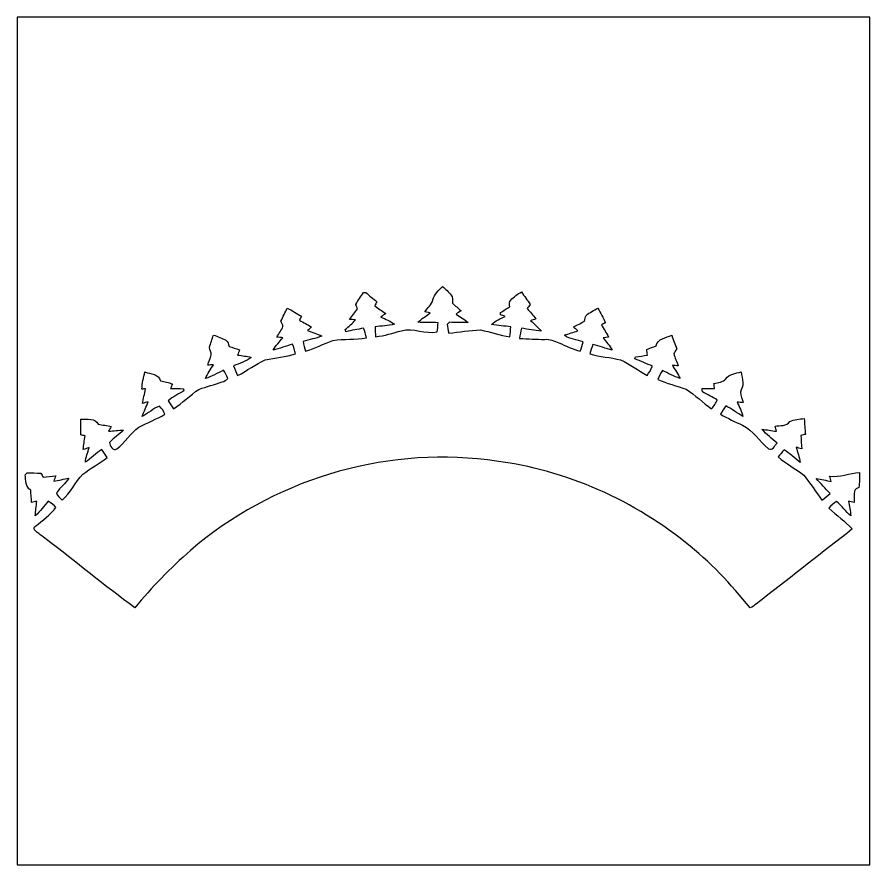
# Model space of a CAD drawing. Header units: centimetres. Extents: x -16.8 to 16.8, y -16.7 to 16.7.
import ezdxf

# ---------------------------------------------------------------- set-up
doc = ezdxf.new("R2010")
doc.units = ezdxf.units.CM
doc.header["$MEASUREMENT"] = 0
doc.layers.add('Layer 1', color=7, linetype='Continuous')

msp = doc.modelspace()

# ---------------------------------------------------------------- linework, layer by layer
at = {"layer": 'Layer 1', "color": 7}
for points, knots in [([(-16.77458, 16.66875), (-16.77458, 16.66875), (16.77458, 16.66875), (16.77458, 16.66875), (16.77458, 16.66875), (16.77458, 16.66875), (16.77458, -16.66875), (16.77458, -16.66875), (16.77458, -16.66875), (16.77458, -16.66875), (-16.77458, -16.66875), (-16.77458, -16.66875), (-16.77458, -16.66875), (-16.77458, -16.66875), (-16.77458, 16.66875), (-16.77458, 16.66875), (-16.77458, 16.66875), (-16.77458, 16.66875), (-16.77458, 16.66875), (-16.77458, 16.66875)], [0, 0, 0, 0, 0.16666667, 0.16666667, 0.16666667, 0.16666667, 0.33333333, 0.33333333, 0.33333333, 0.33333333, 0.5, 0.5, 0.5, 0.5, 0.66666667, 0.66666667, 0.66666667, 0.66666667, 1, 1, 1, 1]), ([(-0.41451, 5.55696), (-0.46002, 5.36222), (-0.62265, 5.23099), (-0.74048, 5.07894), (-0.74048, 5.07894), (-0.74048, 5.07894), (-0.52599, 5.03555), (-0.52599, 5.03555), (-0.52599, 5.03555), (-0.68721, 4.91031), (-0.86184, 4.80307), (-1.01424, 4.66654), (-1.01424, 4.66654), (-0.74718, 4.66019), (-0.47943, 4.66513), (-0.21237, 4.64714), (-0.21237, 4.64714), (-0.22049, 4.55754), (-0.23671, 4.37833), (-0.24483, 4.28872), (-0.24483, 4.28872), (-0.70908, 4.19135), (-1.18569, 4.46581), (-1.65171, 4.3374), (-1.65171, 4.3374), (-1.98684, 4.23616), (-2.32657, 4.14514), (-2.67335, 4.0961), (-2.67335, 4.0961), (-2.68499, 4.22522), (-2.68958, 4.3561), (-2.69205, 4.48522), (-2.69205, 4.48522), (-2.43805, 4.52191), (-2.17981, 4.53319), (-1.92864, 4.58823), (-1.92864, 4.58823), (-2.08209, 4.7244), (-2.27718, 4.79319), (-2.46309, 4.87116), (-2.46309, 4.87116), (-2.40065, 4.91984), (-2.3368, 4.96676), (-2.27365, 5.01438), (-2.27365, 5.01438), (-2.41935, 5.1114), (-2.56258, 5.21335), (-2.70545, 5.3146), (-2.70545, 5.3146), (-2.67899, 5.36822), (-2.65183, 5.42149), (-2.62537, 5.47476), (-2.62537, 5.47476), (-2.76966, 5.59364), (-2.91183, 5.71535), (-3.05153, 5.83988), (-3.05153, 5.83988), (-3.07658, 5.83882), (-3.12738, 5.83636), (-3.15278, 5.8353), (-3.15278, 5.8353), (-3.24873, 5.68007), (-3.36233, 5.53438), (-3.44346, 5.37069), (-3.44346, 5.37069), (-3.43218, 5.31036), (-3.4036, 5.25498), (-3.38173, 5.19783), (-3.38173, 5.19783), (-3.4858, 5.05883), (-3.59057, 4.92054), (-3.69217, 4.77979), (-3.69217, 4.77979), (-3.61597, 4.77344), (-3.53977, 4.76885), (-3.46322, 4.76391), (-3.46322, 4.76391), (-3.58069, 4.62174), (-3.72322, 4.50321), (-3.86221, 4.38256), (-3.86221, 4.38256), (-3.85727, 4.36139), (-3.84704, 4.31941), (-3.8421, 4.29824), (-3.8421, 4.29824), (-3.61033, 4.34622), (-3.37855, 4.3942), (-3.14572, 4.43618), (-3.14572, 4.43618), (-3.09951, 4.312), (-3.06246, 4.185), (-3.03177, 4.05624), (-3.03177, 4.05624), (-3.46675, 3.97228), (-3.91442, 4.01673), (-4.35116, 3.95781), (-4.35116, 3.95781), (-4.71276, 3.82129), (-5.05742, 3.64031), (-5.4289, 3.52884), (-5.4289, 3.52884), (-5.47123, 3.65337), (-5.49981, 3.78284), (-5.52203, 3.91195), (-5.52203, 3.91195), (-5.27861, 3.98145), (-5.03061, 4.03719), (-4.79143, 4.1215), (-4.79143, 4.1215), (-4.96641, 4.22134), (-5.16079, 4.27849), (-5.35023, 4.34128), (-5.35023, 4.34128), (-5.29519, 4.3875), (-5.23981, 4.43371), (-5.18583, 4.48098), (-5.18583, 4.48098), (-5.34599, 4.57129), (-5.50757, 4.65772), (-5.66738, 4.74804), (-5.66738, 4.74804), (-5.64268, 4.80131), (-5.61728, 4.85422), (-5.59223, 4.90714), (-5.59223, 4.90714), (-5.77603, 5.01438), (-5.95454, 5.1308), (-6.14468, 5.22605), (-6.14468, 5.22605), (-6.22935, 5.05636), (-6.31331, 4.88597), (-6.39692, 4.71558), (-6.39692, 4.71558), (-6.36623, 4.64644), (-6.32319, 4.58011), (-6.31366, 4.50356), (-6.31366, 4.50356), (-6.37152, 4.35222), (-6.48018, 4.22628), (-6.5599, 4.08587), (-6.5599, 4.08587), (-6.49993, 4.07952), (-6.37963, 4.06753), (-6.31966, 4.06153), (-6.31966, 4.06153), (-6.45125, 3.90278), (-6.59589, 3.75356), (-6.70384, 3.57646), (-6.70384, 3.57646), (-6.44384, 3.63291), (-6.19513, 3.72992), (-5.94007, 3.80436), (-5.94007, 3.80436), (-5.89351, 3.68159), (-5.85258, 3.55635), (-5.81872, 3.42865), (-5.81872, 3.42865), (-6.20501, 3.29812), (-6.61423, 3.27448), (-7.01005, 3.18946), (-7.01005, 3.18946), (-7.39316, 3.0226), (-7.72372, 2.75731), (-8.09943, 2.57493), (-8.09943, 2.57493), (-8.16293, 2.69804), (-8.21619, 2.8261), (-8.25571, 2.95875), (-8.25571, 2.95875), (-8.02076, 3.05364), (-7.7664, 3.12314), (-7.56673, 3.28718), (-7.56673, 3.28718), (-7.741, 3.33234), (-7.92057, 3.35245), (-8.09872, 3.37961), (-8.09872, 3.37961), (-8.07226, 3.4477), (-8.04545, 3.51543), (-8.01899, 3.58352), (-8.01899, 3.58352), (-8.15763, 3.63079), (-8.29804, 3.67171), (-8.43668, 3.71792), (-8.43668, 3.71792), (-8.46773, 3.80153), (-8.46878, 3.91513), (-8.55839, 3.96134), (-8.55839, 3.96134), (-8.71573, 4.04178), (-8.87942, 4.1088), (-9.04699, 4.16454), (-9.04699, 4.16454), (-9.10449, 4.00403), (-9.16093, 3.84316), (-9.20362, 3.67806), (-9.20362, 3.67806), (-9.21949, 3.57399), (-9.10237, 3.48968), (-9.13518, 3.3842), (-9.13518, 3.3842), (-9.17152, 3.24803), (-9.23325, 3.12032), (-9.27629, 2.98662), (-9.27629, 2.98662), (-9.2008, 2.98803), (-9.1253, 2.99014), (-9.04946, 2.9912), (-9.04946, 2.9912), (-9.15705, 2.81199), (-9.29076, 2.64724), (-9.36837, 2.45181), (-9.36837, 2.45181), (-9.12072, 2.53965), (-8.88929, 2.66524), (-8.6554, 2.78342), (-8.6554, 2.78342), (-8.5912, 2.67935), (-8.51958, 2.57598), (-8.48713, 2.45639), (-8.48713, 2.45639), (-8.54181, 2.38654), (-8.62612, 2.35162), (-8.70691, 2.32128), (-8.70691, 2.32128), (-9.00783, 2.21368), (-9.32109, 2.14207), (-9.62096, 2.03129), (-9.62096, 2.03129), (-9.97021, 1.79846), (-10.26513, 1.49225), (-10.62284, 1.26894), (-10.62284, 1.26894), (-10.69199, 1.37513), (-10.76008, 1.4799), (-10.82922, 1.58503), (-10.82922, 1.58503), (-10.6359, 1.73179), (-10.42882, 1.85914), (-10.21151, 1.96744), (-10.21151, 1.96744), (-10.21644, 1.98931), (-10.22597, 2.03271), (-10.23091, 2.05423), (-10.23091, 2.05423), (-10.39954, 2.06163), (-10.56887, 2.0641), (-10.7375, 2.06763), (-10.7375, 2.06763), (-10.7121, 2.12725), (-10.6867, 2.18722), (-10.66165, 2.24719), (-10.66165, 2.24719), (-10.81511, 2.29482), (-10.97139, 2.33151), (-11.12661, 2.37173), (-11.12661, 2.37173), (-11.20458, 2.63984), (-11.5256, 2.62855), (-11.74362, 2.71498), (-11.74362, 2.71498), (-11.80994, 2.4959), (-11.84663, 2.26977), (-11.86886, 2.04223), (-11.86886, 2.04223), (-11.82053, 2.0447), (-11.77184, 2.04752), (-11.72316, 2.05034), (-11.72316, 2.05034), (-11.76232, 1.85808), (-11.8043, 1.66652), (-11.84169, 1.47391), (-11.84169, 1.47391), (-11.7669, 1.49719), (-11.69141, 1.51977), (-11.61556, 1.54093), (-11.61556, 1.54093), (-11.69247, 1.34867), (-11.78207, 1.16205), (-11.85298, 0.96732), (-11.85298, 0.96732), (-11.61556, 1.08303), (-11.42153, 1.28482), (-11.16789, 1.3649), (-11.16789, 1.3649), (-11.06911, 1.28341), (-11.01266, 1.16487), (-10.95939, 1.05093), (-10.95939, 1.05093), (-11.28818, 0.85937), (-11.64167, 0.7179), (-11.98069, 0.54681), (-11.98069, 0.54681), (-12.32323, 0.31997), (-12.51126, -0.07655), (-12.85416, -0.30233), (-12.85416, -0.30233), (-13.00233, -0.4131), (-13.12016, -0.18344), (-13.14379, -0.05927), (-13.14379, -0.05927), (-12.97587, 0.12136), (-12.76209, 0.254), (-12.58852, 0.42968), (-12.58852, 0.42968), (-12.78326, 0.42086), (-12.97693, 0.40111), (-13.17131, 0.38629), (-13.17131, 0.38629), (-13.13709, 0.44732), (-13.10146, 0.50765), (-13.06654, 0.56797), (-13.06654, 0.56797), (-13.23693, 0.61066), (-13.41226, 0.62794), (-13.58512, 0.65546), (-13.58512, 0.65546), (-13.68919, 0.92393), (-14.03773, 0.83749), (-14.26139, 0.86219), (-14.26139, 0.86219), (-14.26563, 0.65546), (-14.26669, 0.44873), (-14.2681, 0.24165), (-14.2681, 0.24165), (-14.21165, 0.22789), (-14.15521, 0.21343), (-14.09912, 0.19897), (-14.09912, 0.19897), (-14.12769, 0.02152), (-14.15098, -0.15628), (-14.17038, -0.33514), (-14.17038, -0.33514), (-14.09418, -0.30833), (-14.01833, -0.28152), (-13.94178, -0.25682), (-13.94178, -0.25682), (-13.99117, -0.44944), (-14.06631, -0.63641), (-14.08748, -0.83538), (-14.08748, -0.83538), (-13.85923, -0.68792), (-13.67226, -0.48648), (-13.44295, -0.34008), (-13.44295, -0.34008), (-13.37204, -0.44309), (-13.29972, -0.54751), (-13.22846, -0.65158), (-13.22846, -0.65158), (-13.54314, -0.87489), (-13.87334, -1.07633), (-14.18378, -1.30563), (-14.18378, -1.30563), (-14.49917, -1.60831), (-14.6618, -2.04188), (-14.99694, -2.32869), (-14.99694, -2.32869), (-15.07102, -2.2352), (-15.21284, -2.16464), (-15.21672, -2.03482), (-15.21672, -2.03482), (-15.08054, -1.82704), (-14.87664, -1.67111), (-14.73588, -1.46579), (-14.73588, -1.46579), (-14.93661, -1.4919), (-15.13099, -1.55011), (-15.33102, -1.57868), (-15.33102, -1.57868), (-15.30491, -1.51059), (-15.2781, -1.44251), (-15.25235, -1.37442), (-15.25235, -1.37442), (-15.41815, -1.38077), (-15.58255, -1.40406), (-15.74765, -1.42028), (-15.74765, -1.42028), (-15.77763, -1.36913), (-15.8048, -1.31586), (-15.84219, -1.27035), (-15.84219, -1.27035), (-16.01964, -1.25518), (-16.19779, -1.24707), (-16.37594, -1.24601), (-16.37594, -1.24601), (-16.40311, -1.27529), (-16.43063, -1.30457), (-16.45779, -1.33421), (-16.45779, -1.33421), (-16.42004, -1.5427), (-16.45214, -1.8101), (-16.23766, -1.92828), (-16.23766, -1.92828), (-16.22848, -2.04929), (-16.21049, -2.29094), (-16.20167, -2.41159), (-16.20167, -2.41159), (-16.13359, -2.39924), (-16.06585, -2.38725), (-15.99777, -2.37596), (-15.99777, -2.37596), (-16.0214, -2.56293), (-16.05068, -2.74955), (-16.0595, -2.93829), (-16.0595, -2.93829), (-15.86477, -2.7686), (-15.71025, -2.55834), (-15.54621, -2.36044), (-15.54621, -2.36044), (-15.44355, -2.44299), (-15.3162, -2.50578), (-15.24494, -2.62114), (-15.24494, -2.62114), (-15.47566, -2.90407), (-15.77269, -3.12103), (-16.05315, -3.35139), (-16.05315, -3.35139), (-16.09549, -3.38173), (-16.13147, -3.4477), (-16.08878, -3.49285), (-16.08878, -3.49285), (-15.94944, -3.6382), (-15.77375, -3.74368), (-15.61677, -3.86927), (-15.61677, -3.86927), (-14.45648, -4.76109), (-13.32089, -5.68572), (-12.14684, -6.55884), (-12.14684, -6.55884), (-11.46634, -5.75945), (-10.74949, -4.98651), (-9.95151, -4.30177), (-9.95151, -4.30177), (-6.7758, -1.56422), (-2.43523, -0.2226), (1.73002, -0.74471), (1.73002, -0.74471), (4.566, -1.05481), (7.29544, -2.20945), (9.519, -3.99133), (9.519, -3.99133), (10.47291, -4.73922), (11.30759, -5.62539), (12.06817, -6.5659), (12.06817, -6.5659), (12.23716, -6.46924), (12.38744, -6.34577), (12.54125, -6.22688), (12.54125, -6.22688), (13.72094, -5.30401), (14.90027, -4.38044), (16.08102, -3.45863), (16.08102, -3.45863), (15.79351, -3.16512), (15.45837, -2.92312), (15.16239, -2.63878), (15.16239, -2.63878), (15.25058, -2.53929), (15.33948, -2.43099), (15.46437, -2.37596), (15.46437, -2.37596), (15.67004, -2.54423), (15.81326, -2.77918), (16.02422, -2.94358), (16.02422, -2.94358), (16.00553, -2.74814), (15.96072, -2.55693), (15.9325, -2.36361), (15.9325, -2.36361), (16.00517, -2.37984), (16.07749, -2.39677), (16.15087, -2.41194), (16.15087, -2.41194), (16.15334, -2.26448), (16.14382, -2.11596), (16.1671, -1.97026), (16.1671, -1.97026), (16.18403, -1.88701), (16.27999, -1.8669), (16.34278, -1.82809), (16.34278, -1.82809), (16.35478, -1.63124), (16.37841, -1.43545), (16.36607, -1.23825), (16.36607, -1.23825), (15.96778, -1.25906), (15.59137, -1.43651), (15.18849, -1.3843), (15.18849, -1.3843), (15.21001, -1.4538), (15.23189, -1.52365), (15.25164, -1.5942), (15.25164, -1.5942), (15.0555, -1.55081), (14.86217, -1.49331), (14.6618, -1.47249), (14.6618, -1.47249), (14.83007, -1.68275), (15.03468, -1.86055), (15.20472, -2.0701), (15.20472, -2.0701), (15.10065, -2.15829), (14.99623, -2.24578), (14.88828, -2.32939), (14.88828, -2.32939), (14.65439, -1.99919), (14.42614, -1.66405), (14.17567, -1.34691), (14.17567, -1.34691), (13.84653, -1.09467), (13.48634, -0.88547), (13.16073, -0.6283), (13.16073, -0.6283), (13.24046, -0.53305), (13.32089, -0.43815), (13.40132, -0.3429), (13.40132, -0.3429), (13.62251, -0.49283), (13.81725, -0.67804), (14.02962, -0.83996), (14.02962, -0.83996), (13.99928, -0.63465), (13.9319, -0.43886), (13.87087, -0.24165), (13.87087, -0.24165), (13.94354, -0.26635), (14.01692, -0.28998), (14.091, -0.31256), (14.091, -0.31256), (14.07795, -0.13582), (14.06384, 0.03986), (14.05608, 0.21661), (14.05608, 0.21661), (14.11605, 0.23107), (14.17673, 0.24553), (14.23705, 0.26035), (14.23705, 0.26035), (14.22082, 0.46778), (14.20389, 0.67592), (14.18978, 0.88336), (14.18978, 0.88336), (13.99787, 0.86219), (13.7982, 0.8509), (13.62251, 0.76835), (13.62251, 0.76835), (13.49657, 0.56021), (13.2394, 0.62442), (13.04008, 0.58737), (13.04008, 0.58737), (13.05736, 0.51858), (13.07677, 0.45014), (13.09476, 0.38135), (13.09476, 0.38135), (12.90532, 0.40746), (12.71834, 0.44662), (12.52749, 0.45544), (12.52749, 0.45544), (12.70741, 0.25224), (12.92331, 0.08537), (13.12827, -0.09137), (13.12827, -0.09137), (13.02561, -0.16263), (12.93742, -0.40993), (12.78431, -0.30304), (12.78431, -0.30304), (12.42166, -0.02223), (12.19306, 0.41769), (11.76761, 0.61877), (11.76761, 0.61877), (11.47233, 0.75177), (11.17917, 0.889), (10.90013, 1.05339), (10.90013, 1.05339), (10.96574, 1.16522), (11.03489, 1.27529), (11.10439, 1.38501), (11.10439, 1.38501), (11.33722, 1.25659), (11.55559, 1.10455), (11.77749, 0.95814), (11.77749, 0.95814), (11.72951, 1.15923), (11.63355, 1.34267), (11.54994, 1.53), (11.54994, 1.53), (11.62826, 1.52259), (11.70693, 1.51483), (11.78595, 1.50848), (11.78595, 1.50848), (11.74891, 1.64677), (11.70376, 1.78329), (11.67836, 1.92334), (11.67836, 1.92334), (11.70376, 2.05034), (11.81171, 2.15371), (11.77396, 2.29482), (11.77396, 2.29482), (11.76408, 2.4384), (11.73409, 2.57881), (11.70305, 2.71851), (11.70305, 2.71851), (11.49809, 2.64901), (11.23456, 2.64654), (11.1058, 2.45004), (11.1058, 2.45004), (11.00173, 2.30188), (10.79747, 2.31069), (10.64013, 2.25989), (10.64013, 2.25989), (10.64613, 2.21086), (10.65812, 2.11314), (10.66412, 2.0641), (10.66412, 2.0641), (10.50114, 2.0634), (10.33674, 2.06304), (10.17482, 2.06163), (10.17482, 2.06163), (10.17764, 2.0193), (10.18081, 1.97661), (10.18469, 1.93393), (10.18469, 1.93393), (10.38049, 1.83233), (10.57451, 1.72614), (10.77031, 1.62313), (10.77031, 1.62313), (10.71139, 1.49401), (10.63696, 1.37231), (10.547, 1.26259), (10.547, 1.26259), (10.20198, 1.50283), (9.90635, 1.80763), (9.55005, 2.032), (9.55005, 2.032), (9.18034, 2.17734), (8.78381, 2.2479), (8.42539, 2.42358), (8.42539, 2.42358), (8.48113, 2.54388), (8.54357, 2.661), (8.61166, 2.7746), (8.61166, 2.7746), (8.83885, 2.66065), (9.06604, 2.54282), (9.30769, 2.46133), (9.30769, 2.46133), (9.22161, 2.64336), (9.10308, 2.8067), (9.00148, 2.97956), (9.00148, 2.97956), (9.07944, 2.97215), (9.15741, 2.96333), (9.23572, 2.95416), (9.23572, 2.95416), (9.18139, 3.11609), (9.09249, 3.26778), (9.06286, 3.43641), (9.06286, 3.43641), (9.08756, 3.50344), (9.13447, 3.55847), (9.17434, 3.61703), (9.17434, 3.61703), (9.10978, 3.79906), (9.04416, 3.98074), (8.97572, 4.16137), (8.97572, 4.16137), (8.75418, 4.05553), (8.42821, 4.02837), (8.36119, 3.74333), (8.36119, 3.74333), (8.23912, 3.69499), (8.11883, 3.64596), (7.99712, 3.59939), (7.99712, 3.59939), (8.00453, 3.5239), (8.01264, 3.4484), (8.02146, 3.37256), (8.02146, 3.37256), (7.86483, 3.34892), (7.70678, 3.32881), (7.54944, 3.31223), (7.54944, 3.31223), (7.54415, 3.29177), (7.53357, 3.2512), (7.52828, 3.23109), (7.52828, 3.23109), (7.76041, 3.13514), (7.99394, 3.0413), (8.22325, 2.93758), (8.22325, 2.93758), (8.15763, 2.81376), (8.09166, 2.68923), (8.01441, 2.5721), (8.01441, 2.5721), (7.66304, 2.77424), (7.33354, 3.01696), (6.96666, 3.18911), (6.96666, 3.18911), (6.56625, 3.29001), (6.14751, 3.30518), (5.75204, 3.43112), (5.75204, 3.43112), (5.79085, 3.55529), (5.83494, 3.67806), (5.88045, 3.80012), (5.88045, 3.80012), (6.13234, 3.72745), (6.38034, 3.64208), (6.63434, 3.5754), (6.63434, 3.5754), (6.53627, 3.75038), (6.39939, 3.8989), (6.27839, 4.0573), (6.27839, 4.0573), (6.27839, 4.0573), (6.49323, 4.08834), (6.49323, 4.08834), (6.49323, 4.08834), (6.40433, 4.25168), (6.30661, 4.40972), (6.21206, 4.56953), (6.21206, 4.56953), (6.26639, 4.59599), (6.32107, 4.62174), (6.37575, 4.64749), (6.37575, 4.64749), (6.27486, 4.83905), (6.17996, 5.03379), (6.0773, 5.22393), (6.0773, 5.22393), (5.91256, 5.14526), (5.75557, 5.05001), (5.60952, 4.94101), (5.60952, 4.94101), (5.56789, 4.87221), (5.56542, 4.78896), (5.54743, 4.71241), (5.54743, 4.71241), (5.40314, 4.63515), (5.25886, 4.55895), (5.11528, 4.48134), (5.11528, 4.48134), (5.17172, 4.42948), (5.22958, 4.37903), (5.28673, 4.32753), (5.28673, 4.32753), (5.11104, 4.27143), (4.93113, 4.22875), (4.76038, 4.15925), (4.76038, 4.15925), (4.96499, 3.98639), (5.25321, 3.98851), (5.49875, 3.90243), (5.49875, 3.90243), (5.46135, 3.77684), (5.42114, 3.65231), (5.3788, 3.52848), (5.3788, 3.52848), (5.08564, 3.61033), (4.80871, 3.73768), (4.53178, 3.86115), (4.53178, 3.86115), (4.35822, 3.93594), (4.17795, 4.01673), (3.98357, 3.9938), (3.98357, 3.9938), (3.65266, 3.99909), (3.32176, 4.00967), (2.99226, 4.03507), (2.99226, 4.03507), (3.00743, 4.17054), (3.03953, 4.30318), (3.06987, 4.43548), (3.06987, 4.43548), (3.32705, 4.39032), (3.58387, 4.33952), (3.84528, 4.32118), (3.84528, 4.32118), (3.71863, 4.46934), (3.56941, 4.59599), (3.42794, 4.72934), (3.42794, 4.72934), (3.49391, 4.75333), (3.56023, 4.77696), (3.62691, 4.80025), (3.62691, 4.80025), (3.52354, 4.94348), (3.40713, 5.07683), (3.29071, 5.20912), (3.29071, 5.20912), (3.33199, 5.26309), (3.37397, 5.31636), (3.41524, 5.37069), (3.41524, 5.37069), (3.29777, 5.53403), (3.1817, 5.69842), (3.06705, 5.86317), (3.06705, 5.86317), (2.91147, 5.77603), (2.76825, 5.66702), (2.64548, 5.5372), (2.64548, 5.5372), (2.57775, 5.4677), (2.60174, 5.3661), (2.6035, 5.27967), (2.6035, 5.27967), (2.48532, 5.20277), (2.36502, 5.12868), (2.24649, 5.05319), (2.24649, 5.05319), (2.24508, 5.03061), (2.24296, 4.9851), (2.2419, 4.96253), (2.2419, 4.96253), (2.30223, 4.94242), (2.36255, 4.92196), (2.42288, 4.90149), (2.42288, 4.90149), (2.2412, 4.80483), (2.04223, 4.7311), (1.8923, 4.58505), (1.8923, 4.58505), (2.14101, 4.53355), (2.39571, 4.5212), (2.6483, 4.49192), (2.6483, 4.49192), (2.64266, 4.35892), (2.62326, 4.22769), (2.60597, 4.09575), (2.60597, 4.09575), (2.21368, 4.15608), (1.83797, 4.28766), (1.45062, 4.36704), (1.45062, 4.36704), (1.03364, 4.36421), (0.6223, 4.27567), (0.20708, 4.24568), (0.20708, 4.24568), (0.18062, 4.35963), (0.15981, 4.4764), (0.14605, 4.59211), (0.14605, 4.59211), (0.17674, 4.61751), (0.20779, 4.64326), (0.23883, 4.66866), (0.23883, 4.66866), (0.48119, 4.65173), (0.72319, 4.65032), (0.96626, 4.65984), (0.96626, 4.65984), (0.82091, 4.78719), (0.65229, 4.88315), (0.49212, 4.98863), (0.49212, 4.98863), (0.55668, 5.03555), (0.62371, 5.07859), (0.69003, 5.12304), (0.69003, 5.12304), (0.5775, 5.22182), (0.46355, 5.32024), (0.35066, 5.41831), (0.35066, 5.41831), (0.34502, 5.52344), (0.38135, 5.64903), (0.30374, 5.73581), (0.30374, 5.73581), (0.20249, 5.8614), (0.08008, 5.96794), (-0.03387, 6.08083), (-0.03387, 6.08083), (-0.18486, 5.92702), (-0.35878, 5.77356), (-0.41451, 5.55696)], [0, 0, 0, 0, 0.00456621, 0.00456621, 0.00456621, 0.00456621, 0.00913242, 0.00913242, 0.00913242, 0.00913242, 0.01369863, 0.01369863, 0.01369863, 0.01369863, 0.01826484, 0.01826484, 0.01826484, 0.01826484, 0.02283105, 0.02283105, 0.02283105, 0.02283105, 0.02739726, 0.02739726, 0.02739726, 0.02739726, 0.03196347, 0.03196347, 0.03196347, 0.03196347, 0.03652968, 0.03652968, 0.03652968, 0.03652968, 0.04109589, 0.04109589, 0.04109589, 0.04109589, 0.0456621, 0.0456621, 0.0456621, 0.0456621, 0.05022831, 0.05022831, 0.05022831, 0.05022831, 0.05479452, 0.05479452, 0.05479452, 0.05479452, 0.05936073, 0.05936073, 0.05936073, 0.05936073, 0.06392694, 0.06392694, 0.06392694, 0.06392694, 0.06849315, 0.06849315, 0.06849315, 0.06849315, 0.07305936, 0.07305936, 0.07305936, 0.07305936, 0.07762557, 0.07762557, 0.07762557, 0.07762557, 0.08219178, 0.08219178, 0.08219178, 0.08219178, 0.08675799, 0.08675799, 0.08675799, 0.08675799, 0.0913242, 0.0913242, 0.0913242, 0.0913242, 0.09589041, 0.09589041, 0.09589041, 0.09589041, 0.10045662, 0.10045662, 0.10045662, 0.10045662, 0.10502283, 0.10502283, 0.10502283, 0.10502283, 0.10958904, 0.10958904, 0.10958904, 0.10958904, 0.11415525, 0.11415525, 0.11415525, 0.11415525, 0.11872146, 0.11872146, 0.11872146, 0.11872146, 0.12328767, 0.12328767, 0.12328767, 0.12328767, 0.12785388, 0.12785388, 0.12785388, 0.12785388, 0.13242009, 0.13242009, 0.13242009, 0.13242009, 0.1369863, 0.1369863, 0.1369863, 0.1369863, 0.14155251, 0.14155251, 0.14155251, 0.14155251, 0.14611872, 0.14611872, 0.14611872, 0.14611872, 0.15068493, 0.15068493, 0.15068493, 0.15068493, 0.15525114, 0.15525114, 0.15525114, 0.15525114, 0.15981735, 0.15981735, 0.15981735, 0.15981735, 0.16438356, 0.16438356, 0.16438356, 0.16438356, 0.16894977, 0.16894977, 0.16894977, 0.16894977, 0.17351598, 0.17351598, 0.17351598, 0.17351598, 0.17808219, 0.17808219, 0.17808219, 0.17808219, 0.1826484, 0.1826484, 0.1826484, 0.1826484, 0.18721461, 0.18721461, 0.18721461, 0.18721461, 0.19178082, 0.19178082, 0.19178082, 0.19178082, 0.19634703, 0.19634703, 0.19634703, 0.19634703, 0.20091324, 0.20091324, 0.20091324, 0.20091324, 0.20547945, 0.20547945, 0.20547945, 0.20547945, 0.21004566, 0.21004566, 0.21004566, 0.21004566, 0.21461187, 0.21461187, 0.21461187, 0.21461187, 0.21917808, 0.21917808, 0.21917808, 0.21917808, 0.22374429, 0.22374429, 0.22374429, 0.22374429, 0.2283105, 0.2283105, 0.2283105, 0.2283105, 0.23287671, 0.23287671, 0.23287671, 0.23287671, 0.23744292, 0.23744292, 0.23744292, 0.23744292, 0.24200913, 0.24200913, 0.24200913, 0.24200913, 0.24657534, 0.24657534, 0.24657534, 0.24657534, 0.25114155, 0.25114155, 0.25114155, 0.25114155, 0.25570776, 0.25570776, 0.25570776, 0.25570776, 0.26027397, 0.26027397, 0.26027397, 0.26027397, 0.26484018, 0.26484018, 0.26484018, 0.26484018, 0.26940639, 0.26940639, 0.26940639, 0.26940639, 0.2739726, 0.2739726, 0.2739726, 0.2739726, 0.27853881, 0.27853881, 0.27853881, 0.27853881, 0.28310502, 0.28310502, 0.28310502, 0.28310502, 0.28767123, 0.28767123, 0.28767123, 0.28767123, 0.29223744, 0.29223744, 0.29223744, 0.29223744, 0.29680365, 0.29680365, 0.29680365, 0.29680365, 0.30136986, 0.30136986, 0.30136986, 0.30136986, 0.30593607, 0.30593607, 0.30593607, 0.30593607, 0.31050228, 0.31050228, 0.31050228, 0.31050228, 0.31506849, 0.31506849, 0.31506849, 0.31506849, 0.3196347, 0.3196347, 0.3196347, 0.3196347, 0.32420091, 0.32420091, 0.32420091, 0.32420091, 0.32876712, 0.32876712, 0.32876712, 0.32876712, 0.33333333, 0.33333333, 0.33333333, 0.33333333, 0.33789954, 0.33789954, 0.33789954, 0.33789954, 0.34246575, 0.34246575, 0.34246575, 0.34246575, 0.34703196, 0.34703196, 0.34703196, 0.34703196, 0.35159817, 0.35159817, 0.35159817, 0.35159817, 0.35616438, 0.35616438, 0.35616438, 0.35616438, 0.36073059, 0.36073059, 0.36073059, 0.36073059, 0.3652968, 0.3652968, 0.3652968, 0.3652968, 0.36986301, 0.36986301, 0.36986301, 0.36986301, 0.37442922, 0.37442922, 0.37442922, 0.37442922, 0.37899543, 0.37899543, 0.37899543, 0.37899543, 0.38356164, 0.38356164, 0.38356164, 0.38356164, 0.38812785, 0.38812785, 0.38812785, 0.38812785, 0.39269406, 0.39269406, 0.39269406, 0.39269406, 0.39726027, 0.39726027, 0.39726027, 0.39726027, 0.40182648, 0.40182648, 0.40182648, 0.40182648, 0.40639269, 0.40639269, 0.40639269, 0.40639269, 0.4109589, 0.4109589, 0.4109589, 0.4109589, 0.41552511, 0.41552511, 0.41552511, 0.41552511, 0.42009132, 0.42009132, 0.42009132, 0.42009132, 0.42465753, 0.42465753, 0.42465753, 0.42465753, 0.42922374, 0.42922374, 0.42922374, 0.42922374, 0.43378995, 0.43378995, 0.43378995, 0.43378995, 0.43835616, 0.43835616, 0.43835616, 0.43835616, 0.44292237, 0.44292237, 0.44292237, 0.44292237, 0.44748858, 0.44748858, 0.44748858, 0.44748858, 0.45205479, 0.45205479, 0.45205479, 0.45205479, 0.456621, 0.456621, 0.456621, 0.456621, 0.46118721, 0.46118721, 0.46118721, 0.46118721, 0.46575342, 0.46575342, 0.46575342, 0.46575342, 0.47031963, 0.47031963, 0.47031963, 0.47031963, 0.47488584, 0.47488584, 0.47488584, 0.47488584, 0.47945205, 0.47945205, 0.47945205, 0.47945205, 0.48401826, 0.48401826, 0.48401826, 0.48401826, 0.48858447, 0.48858447, 0.48858447, 0.48858447, 0.49315068, 0.49315068, 0.49315068, 0.49315068, 0.49771689, 0.49771689, 0.49771689, 0.49771689, 0.50228311, 0.50228311, 0.50228311, 0.50228311, 0.50684932, 0.50684932, 0.50684932, 0.50684932, 0.51141553, 0.51141553, 0.51141553, 0.51141553, 0.51598174, 0.51598174, 0.51598174, 0.51598174, 0.52054795, 0.52054795, 0.52054795, 0.52054795, 0.52511416, 0.52511416, 0.52511416, 0.52511416, 0.52968037, 0.52968037, 0.52968037, 0.52968037, 0.53424658, 0.53424658, 0.53424658, 0.53424658, 0.53881279, 0.53881279, 0.53881279, 0.53881279, 0.543379, 0.543379, 0.543379, 0.543379, 0.54794521, 0.54794521, 0.54794521, 0.54794521, 0.55251142, 0.55251142, 0.55251142, 0.55251142, 0.55707763, 0.55707763, 0.55707763, 0.55707763, 0.56164384, 0.56164384, 0.56164384, 0.56164384, 0.56621005, 0.56621005, 0.56621005, 0.56621005, 0.57077626, 0.57077626, 0.57077626, 0.57077626, 0.57534247, 0.57534247, 0.57534247, 0.57534247, 0.57990868, 0.57990868, 0.57990868, 0.57990868, 0.58447489, 0.58447489, 0.58447489, 0.58447489, 0.5890411, 0.5890411, 0.5890411, 0.5890411, 0.59360731, 0.59360731, 0.59360731, 0.59360731, 0.59817352, 0.59817352, 0.59817352, 0.59817352, 0.60273973, 0.60273973, 0.60273973, 0.60273973, 0.60730594, 0.60730594, 0.60730594, 0.60730594, 0.61187215, 0.61187215, 0.61187215, 0.61187215, 0.61643836, 0.61643836, 0.61643836, 0.61643836, 0.62100457, 0.62100457, 0.62100457, 0.62100457, 0.62557078, 0.62557078, 0.62557078, 0.62557078, 0.63013699, 0.63013699, 0.63013699, 0.63013699, 0.6347032, 0.6347032, 0.6347032, 0.6347032, 0.63926941, 0.63926941, 0.63926941, 0.63926941, 0.64383562, 0.64383562, 0.64383562, 0.64383562, 0.64840183, 0.64840183, 0.64840183, 0.64840183, 0.65296804, 0.65296804, 0.65296804, 0.65296804, 0.65753425, 0.65753425, 0.65753425, 0.65753425, 0.66210046, 0.66210046, 0.66210046, 0.66210046, 0.66666667, 0.66666667, 0.66666667, 0.66666667, 0.67123288, 0.67123288, 0.67123288, 0.67123288, 0.67579909, 0.67579909, 0.67579909, 0.67579909, 0.6803653, 0.6803653, 0.6803653, 0.6803653, 0.68493151, 0.68493151, 0.68493151, 0.68493151, 0.68949772, 0.68949772, 0.68949772, 0.68949772, 0.69406393, 0.69406393, 0.69406393, 0.69406393, 0.69863014, 0.69863014, 0.69863014, 0.69863014, 0.70319635, 0.70319635, 0.70319635, 0.70319635, 0.70776256, 0.70776256, 0.70776256, 0.70776256, 0.71232877, 0.71232877, 0.71232877, 0.71232877, 0.71689498, 0.71689498, 0.71689498, 0.71689498, 0.72146119, 0.72146119, 0.72146119, 0.72146119, 0.7260274, 0.7260274, 0.7260274, 0.7260274, 0.73059361, 0.73059361, 0.73059361, 0.73059361, 0.73515982, 0.73515982, 0.73515982, 0.73515982, 0.73972603, 0.73972603, 0.73972603, 0.73972603, 0.74429224, 0.74429224, 0.74429224, 0.74429224, 0.74885845, 0.74885845, 0.74885845, 0.74885845, 0.75342466, 0.75342466, 0.75342466, 0.75342466, 0.75799087, 0.75799087, 0.75799087, 0.75799087, 0.76255708, 0.76255708, 0.76255708, 0.76255708, 0.76712329, 0.76712329, 0.76712329, 0.76712329, 0.7716895, 0.7716895, 0.7716895, 0.7716895, 0.77625571, 0.77625571, 0.77625571, 0.77625571, 0.78082192, 0.78082192, 0.78082192, 0.78082192, 0.78538813, 0.78538813, 0.78538813, 0.78538813, 0.78995434, 0.78995434, 0.78995434, 0.78995434, 0.79452055, 0.79452055, 0.79452055, 0.79452055, 0.79908676, 0.79908676, 0.79908676, 0.79908676, 0.80365297, 0.80365297, 0.80365297, 0.80365297, 0.80821918, 0.80821918, 0.80821918, 0.80821918, 0.81278539, 0.81278539, 0.81278539, 0.81278539, 0.8173516, 0.8173516, 0.8173516, 0.8173516, 0.82191781, 0.82191781, 0.82191781, 0.82191781, 0.82648402, 0.82648402, 0.82648402, 0.82648402, 0.83105023, 0.83105023, 0.83105023, 0.83105023, 0.83561644, 0.83561644, 0.83561644, 0.83561644, 0.84018265, 0.84018265, 0.84018265, 0.84018265, 0.84474886, 0.84474886, 0.84474886, 0.84474886, 0.84931507, 0.84931507, 0.84931507, 0.84931507, 0.85388128, 0.85388128, 0.85388128, 0.85388128, 0.85844749, 0.85844749, 0.85844749, 0.85844749, 0.8630137, 0.8630137, 0.8630137, 0.8630137, 0.86757991, 0.86757991, 0.86757991, 0.86757991, 0.87214612, 0.87214612, 0.87214612, 0.87214612, 0.87671233, 0.87671233, 0.87671233, 0.87671233, 0.88127854, 0.88127854, 0.88127854, 0.88127854, 0.88584475, 0.88584475, 0.88584475, 0.88584475, 0.89041096, 0.89041096, 0.89041096, 0.89041096, 0.89497717, 0.89497717, 0.89497717, 0.89497717, 0.89954338, 0.89954338, 0.89954338, 0.89954338, 0.90410959, 0.90410959, 0.90410959, 0.90410959, 0.9086758, 0.9086758, 0.9086758, 0.9086758, 0.91324201, 0.91324201, 0.91324201, 0.91324201, 0.91780822, 0.91780822, 0.91780822, 0.91780822, 0.92237443, 0.92237443, 0.92237443, 0.92237443, 0.92694064, 0.92694064, 0.92694064, 0.92694064, 0.93150685, 0.93150685, 0.93150685, 0.93150685, 0.93607306, 0.93607306, 0.93607306, 0.93607306, 0.94063927, 0.94063927, 0.94063927, 0.94063927, 0.94520548, 0.94520548, 0.94520548, 0.94520548, 0.94977169, 0.94977169, 0.94977169, 0.94977169, 0.9543379, 0.9543379, 0.9543379, 0.9543379, 0.95890411, 0.95890411, 0.95890411, 0.95890411, 0.96347032, 0.96347032, 0.96347032, 0.96347032, 0.96803653, 0.96803653, 0.96803653, 0.96803653, 0.97260274, 0.97260274, 0.97260274, 0.97260274, 0.97716895, 0.97716895, 0.97716895, 0.97716895, 0.98173516, 0.98173516, 0.98173516, 0.98173516, 0.98630137, 0.98630137, 0.98630137, 0.98630137, 0.99086758, 0.99086758, 0.99086758, 0.99086758, 1, 1, 1, 1])]:
    msp.add_open_spline(points, degree=3, knots=knots, dxfattribs=at)

doc.saveas('drawing.dxf')
